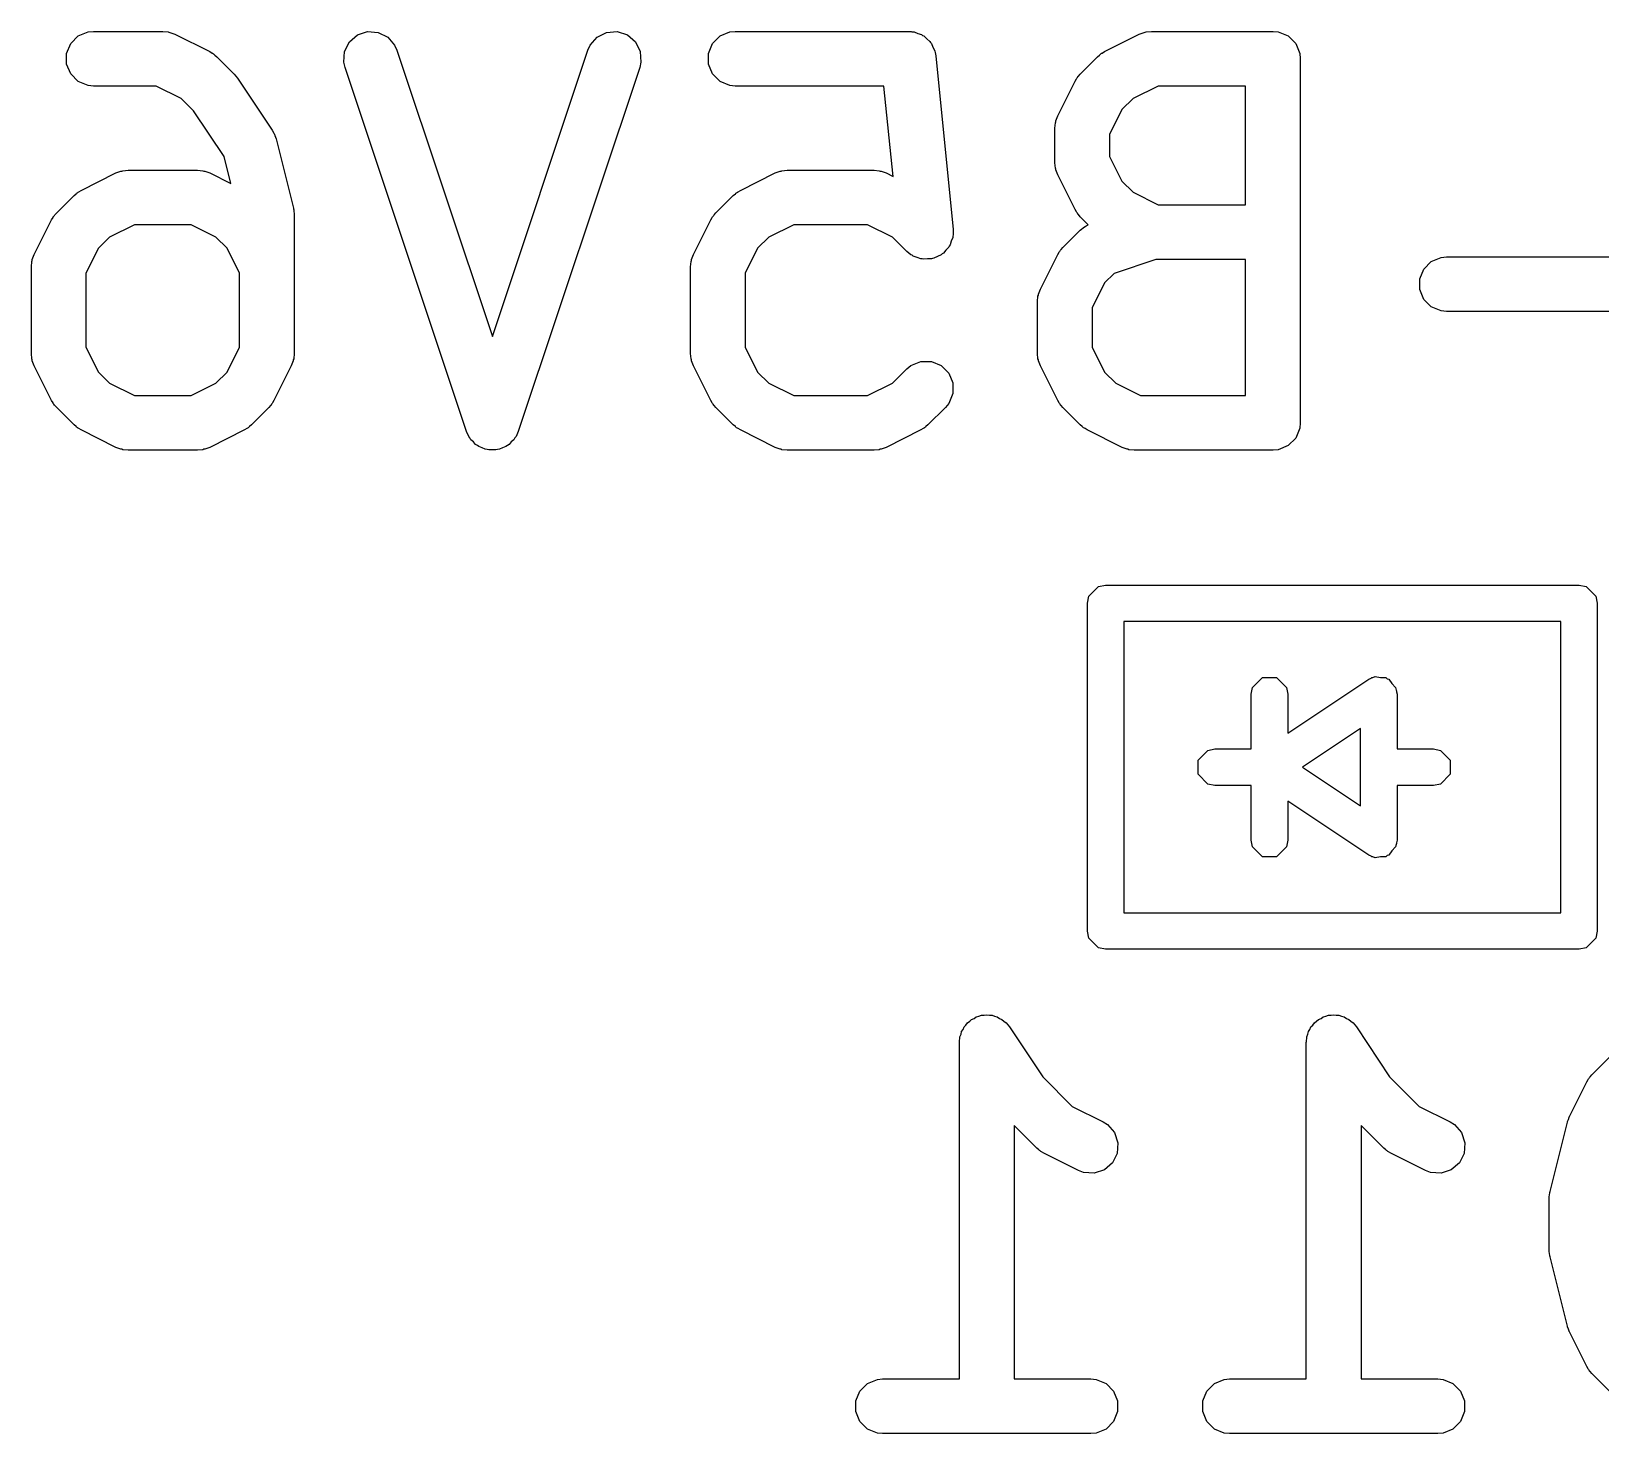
# Model space of a CAD drawing. Extents: x 3.93 to 7.47, y -4.9 to -2.95.
# Drawn here: x 7.025 to 7.1946, y -4.1576 to -4.006 of the extents above; entities that cross this region are included whole.
import ezdxf

# ---------------------------------------------------------------- set-up
doc = ezdxf.new("R2010")
doc.units = 0
doc.header["$MEASUREMENT"] = 0
doc.layers.add('BLACK', color=7, linetype='CONTINUOUS')

msp = doc.modelspace()

# ---------------------------------------------------------------- linework, layer by layer
at = {"layer": 'BLACK', "linetype": 'CONTINUOUS'}
for p, q in [((7.0288, -4.00836), (7.02924, -4.00729)), ((7.02924, -4.00729), (7.03005, -4.00648)), ((7.03005, -4.00648), (7.03112, -4.00604)), ((7.03112, -4.00604), (7.03169, -4.00598)), ((7.03169, -4.00598), (7.03919, -4.00598)), ((7.03919, -4.00598), (7.03977, -4.00604)), ((7.03977, -4.00604), (7.03986, -4.00608)), ((7.03986, -4.00608), (7.03997, -4.00609)), ((7.03997, -4.00609), (7.04051, -4.00629)), ((7.04051, -4.00629), (7.04426, -4.00817)), ((7.05884, -4.00815), (7.05936, -4.00712)), ((7.05936, -4.00712), (7.06023, -4.00637)), ((7.06023, -4.00637), (7.06132, -4.00601)), ((7.06132, -4.00601), (7.06247, -4.00609)), ((7.06247, -4.00609), (7.0635, -4.0066)), ((7.0635, -4.0066), (7.06425, -4.00747)), ((7.06425, -4.00747), (7.06449, -4.008)), ((7.08513, -4.008), (7.08537, -4.00747)), ((7.08537, -4.00747), (7.08612, -4.0066)), ((7.08612, -4.0066), (7.08715, -4.00609)), ((7.08715, -4.00609), (7.0883, -4.00601)), ((7.0883, -4.00601), (7.0894, -4.00637)), ((7.0894, -4.00637), (7.09027, -4.00712)), ((7.09027, -4.00712), (7.09078, -4.00815)), ((7.09816, -4.00836), (7.0986, -4.00729)), ((7.0986, -4.00729), (7.09942, -4.00648)), ((7.09942, -4.00648), (7.10048, -4.00604)), ((7.10048, -4.00604), (7.10106, -4.00598)), ((7.10106, -4.00598), (7.11981, -4.00598)), ((7.11981, -4.00598), (7.12002, -4.006)), ((7.12002, -4.006), (7.12009, -4.006)), ((7.12009, -4.006), (7.12016, -4.00602)), ((7.12016, -4.00602), (7.12038, -4.00604)), ((7.12038, -4.00604), (7.12078, -4.0062)), ((7.12078, -4.0062), (7.12119, -4.00633)), ((7.12119, -4.00633), (7.12131, -4.00642)), ((7.12131, -4.00642), (7.12145, -4.00648)), ((7.12145, -4.00648), (7.12175, -4.00678)), ((7.12175, -4.00678), (7.12209, -4.00706)), ((7.12209, -4.00706), (7.12216, -4.00719)), ((7.12216, -4.00719), (7.12226, -4.00729)), ((7.12226, -4.00729), (7.12243, -4.00769)), ((7.14098, -4.00817), (7.14473, -4.00629)), ((7.14473, -4.00629), (7.14527, -4.00609)), ((7.14527, -4.00609), (7.14538, -4.00608)), ((7.14538, -4.00608), (7.14548, -4.00604)), ((7.14548, -4.00604), (7.14605, -4.00598)), ((7.14605, -4.00598), (7.15918, -4.00598)), ((7.15918, -4.00598), (7.15975, -4.00604)), ((7.15975, -4.00604), (7.16082, -4.00648)), ((7.16082, -4.00648), (7.16163, -4.00729)), ((7.16163, -4.00729), (7.16207, -4.00836)), ((7.0288, -4.00951), (7.0288, -4.00836)), ((7.04426, -4.00817), (7.04451, -4.00832)), ((7.04451, -4.00832), (7.04458, -4.00835)), ((7.04458, -4.00835), (7.04466, -4.00842)), ((7.04466, -4.00842), (7.04475, -4.00848)), ((7.04475, -4.00848), (7.0448, -4.00854)), ((7.0448, -4.00854), (7.04503, -4.00872)), ((7.04503, -4.00872), (7.0469, -4.0106)), ((7.05876, -4.0093), (7.05884, -4.00815)), ((7.06449, -4.008), (7.07481, -4.03897)), ((7.07481, -4.03897), (7.08513, -4.008)), ((7.09078, -4.00815), (7.09086, -4.0093)), ((7.09816, -4.00951), (7.09816, -4.00836)), ((7.12243, -4.00769), (7.12263, -4.00807)), ((7.12263, -4.00807), (7.12267, -4.00829)), ((7.12267, -4.00829), (7.1227, -4.00836)), ((7.1227, -4.00836), (7.1227, -4.00843)), ((7.1227, -4.00843), (7.12274, -4.00864)), ((7.12274, -4.00864), (7.12462, -4.02739)), ((7.13834, -4.0106), (7.14021, -4.00872)), ((7.14021, -4.00872), (7.14044, -4.00854)), ((7.14044, -4.00854), (7.14049, -4.00848)), ((7.14049, -4.00848), (7.14058, -4.00842)), ((7.14058, -4.00842), (7.14066, -4.00835)), ((7.14066, -4.00835), (7.14073, -4.00832)), ((7.14073, -4.00832), (7.14098, -4.00817)), ((7.16207, -4.00836), (7.16213, -4.00893)), ((7.16213, -4.00893), (7.16213, -4.0483)), ((7.02924, -4.01058), (7.0288, -4.00951)), ((7.03005, -4.01139), (7.02924, -4.01058)), ((7.0469, -4.0106), (7.0469, -4.0106)), ((7.0469, -4.0106), (7.04691, -4.0106)), ((7.04691, -4.0106), (7.04709, -4.01083)), ((7.04709, -4.01083), (7.04727, -4.01104)), ((7.05889, -4.00987), (7.05876, -4.0093)), ((7.07201, -4.04924), (7.05889, -4.00987)), ((7.09074, -4.00987), (7.07761, -4.04924)), ((7.09086, -4.0093), (7.09074, -4.00987)), ((7.0986, -4.01058), (7.09816, -4.00951)), ((7.09942, -4.01139), (7.0986, -4.01058)), ((7.13804, -4.01096), (7.1381, -4.01087)), ((7.1381, -4.01087), (7.13815, -4.01082)), ((7.13815, -4.01082), (7.13834, -4.0106)), ((7.03112, -4.01183), (7.03005, -4.01139)), ((7.03169, -4.01189), (7.03112, -4.01183)), ((7.03849, -4.01189), (7.03169, -4.01189)), ((7.04119, -4.01324), (7.03849, -4.01189)), ((7.04727, -4.01104), (7.04727, -4.01104)), ((7.04727, -4.01104), (7.04727, -4.01105)), ((7.04727, -4.01105), (7.05102, -4.01667)), ((7.10048, -4.01183), (7.09942, -4.01139)), ((7.10106, -4.01189), (7.10048, -4.01183)), ((7.11713, -4.01189), (7.10106, -4.01189)), ((7.11811, -4.02166), (7.11713, -4.01189)), ((7.13591, -4.01511), (7.13779, -4.01136)), ((7.13779, -4.01136), (7.13794, -4.01112)), ((7.13794, -4.01112), (7.13797, -4.01104)), ((7.13797, -4.01104), (7.13804, -4.01096)), ((7.14675, -4.01189), (7.14405, -4.01324)), ((7.15622, -4.01189), (7.14675, -4.01189)), ((7.15622, -4.02473), (7.15622, -4.01189)), ((7.04252, -4.01457), (7.04119, -4.01324)), ((7.14405, -4.01324), (7.14285, -4.01443)), ((7.04582, -4.01952), (7.04252, -4.01457)), ((7.1356, -4.01643), (7.13566, -4.01586)), ((7.13566, -4.01586), (7.1357, -4.01576)), ((7.1357, -4.01576), (7.13571, -4.01565)), ((7.13571, -4.01565), (7.13591, -4.01511)), ((7.14285, -4.01443), (7.14151, -4.01713)), ((7.05102, -4.01667), (7.05119, -4.01699)), ((7.05119, -4.01699), (7.05123, -4.01705)), ((7.05123, -4.01705), (7.05126, -4.01712)), ((7.05126, -4.01712), (7.05129, -4.01718)), ((7.05129, -4.01718), (7.05131, -4.01725)), ((7.05131, -4.01725), (7.05143, -4.01759)), ((7.05143, -4.01759), (7.0533, -4.02509)), ((7.1356, -4.02018), (7.1356, -4.01643)), ((7.14151, -4.01713), (7.14151, -4.01949)), ((7.03412, -4.02129), (7.03466, -4.02109)), ((7.03466, -4.02109), (7.03477, -4.02108)), ((7.03477, -4.02108), (7.03487, -4.02104)), ((7.03487, -4.02104), (7.03544, -4.02098)), ((7.03544, -4.02098), (7.04294, -4.02098)), ((7.04294, -4.02098), (7.04352, -4.02104)), ((7.04352, -4.02104), (7.04361, -4.02108)), ((7.04361, -4.02108), (7.04372, -4.02109)), ((7.04372, -4.02109), (7.04426, -4.02129)), ((7.04655, -4.02244), (7.04582, -4.01952)), ((7.10536, -4.02129), (7.1059, -4.02109)), ((7.1059, -4.02109), (7.10601, -4.02108)), ((7.10601, -4.02108), (7.10611, -4.02104)), ((7.10611, -4.02104), (7.10668, -4.02098)), ((7.10668, -4.02098), (7.11606, -4.02098)), ((7.11606, -4.02098), (7.11663, -4.02104)), ((7.11663, -4.02104), (7.11673, -4.02108)), ((7.11673, -4.02108), (7.11684, -4.02109)), ((7.11684, -4.02109), (7.11738, -4.02129)), ((7.13566, -4.02076), (7.1356, -4.02018)), ((7.1357, -4.02086), (7.13566, -4.02076)), ((7.13571, -4.02096), (7.1357, -4.02086)), ((7.13591, -4.0215), (7.13571, -4.02096)), ((7.14151, -4.01949), (7.14285, -4.02218)), ((7.03037, -4.02317), (7.03412, -4.02129)), ((7.04426, -4.02129), (7.04655, -4.02244)), ((7.10161, -4.02317), (7.10536, -4.02129)), ((7.11738, -4.02129), (7.11811, -4.02166)), ((7.13779, -4.02525), (7.13591, -4.0215)), ((7.14285, -4.02218), (7.14405, -4.02338)), ((7.02773, -4.02559), (7.0296, -4.02372)), ((7.0296, -4.02372), (7.02983, -4.02353)), ((7.02983, -4.02353), (7.02988, -4.02348)), ((7.02988, -4.02348), (7.02997, -4.02342)), ((7.02997, -4.02342), (7.03005, -4.02335)), ((7.03005, -4.02335), (7.03012, -4.02332)), ((7.03012, -4.02332), (7.03037, -4.02317)), ((7.09897, -4.02559), (7.10084, -4.02372)), ((7.10084, -4.02372), (7.10107, -4.02353)), ((7.10107, -4.02353), (7.10112, -4.02348)), ((7.10112, -4.02348), (7.10121, -4.02342)), ((7.10121, -4.02342), (7.10129, -4.02335)), ((7.10129, -4.02335), (7.10136, -4.02332)), ((7.10136, -4.02332), (7.10161, -4.02317)), ((7.14405, -4.02338), (7.14675, -4.02473)), ((7.02718, -4.02636), (7.02733, -4.02611)), ((7.02733, -4.02611), (7.02736, -4.02604)), ((7.02736, -4.02604), (7.02743, -4.02596)), ((7.02743, -4.02596), (7.02748, -4.02587)), ((7.02748, -4.02587), (7.02754, -4.02582)), ((7.02754, -4.02582), (7.02773, -4.02559)), ((7.0533, -4.02509), (7.05332, -4.02519)), ((7.05332, -4.02519), (7.05334, -4.02523)), ((7.05334, -4.02523), (7.05336, -4.02545)), ((7.05336, -4.02545), (7.05339, -4.02566)), ((7.05339, -4.02566), (7.05338, -4.02571)), ((7.05338, -4.02571), (7.05339, -4.02581)), ((7.05339, -4.02581), (7.05339, -4.04081)), ((7.09842, -4.02636), (7.09857, -4.02611)), ((7.09857, -4.02611), (7.0986, -4.02604)), ((7.0986, -4.02604), (7.09867, -4.02596)), ((7.09867, -4.02596), (7.09873, -4.02587)), ((7.09873, -4.02587), (7.09878, -4.02582)), ((7.09878, -4.02582), (7.09897, -4.02559)), ((7.13794, -4.0255), (7.13779, -4.02525)), ((7.13797, -4.02557), (7.13794, -4.0255)), ((7.13804, -4.02565), (7.13797, -4.02557)), ((7.1381, -4.02574), (7.13804, -4.02565)), ((7.13815, -4.02579), (7.1381, -4.02574)), ((7.13834, -4.02602), (7.13815, -4.02579)), ((7.1392, -4.02689), (7.13834, -4.02602)), ((7.14675, -4.02473), (7.15622, -4.02473)), ((7.0253, -4.03011), (7.02718, -4.02636)), ((7.03614, -4.02689), (7.03344, -4.02823)), ((7.04224, -4.02689), (7.03614, -4.02689)), ((7.04494, -4.02823), (7.04224, -4.02689)), ((7.09654, -4.03011), (7.09842, -4.02636)), ((7.10738, -4.02689), (7.10468, -4.02823)), ((7.11536, -4.02689), (7.10738, -4.02689)), ((7.11806, -4.02823), (7.11536, -4.02689)), ((7.12462, -4.02739), (7.12462, -4.02797)), ((7.13647, -4.02934), (7.13834, -4.02747)), ((7.13834, -4.02747), (7.13879, -4.0271)), ((7.13879, -4.0271), (7.13889, -4.02706)), ((7.13889, -4.02706), (7.13897, -4.02699)), ((7.13897, -4.02699), (7.1392, -4.02689)), ((7.03224, -4.02943), (7.03089, -4.03213)), ((7.03344, -4.02823), (7.03224, -4.02943)), ((7.04614, -4.02943), (7.04494, -4.02823)), ((7.04749, -4.03213), (7.04614, -4.02943)), ((7.10348, -4.02943), (7.10214, -4.03213)), ((7.10468, -4.02823), (7.10348, -4.02943)), ((7.11959, -4.02977), (7.11806, -4.02823)), ((7.12414, -4.02932), (7.12383, -4.02963)), ((7.12419, -4.02919), (7.12414, -4.02932)), ((7.12429, -4.02907), (7.12419, -4.02919)), ((7.12441, -4.02866), (7.12429, -4.02907)), ((7.12458, -4.02826), (7.12441, -4.02866)), ((7.12462, -4.02797), (7.12458, -4.02811)), ((7.12458, -4.02811), (7.12458, -4.02826)), ((7.13622, -4.02962), (7.13628, -4.02957)), ((7.13628, -4.02957), (7.13647, -4.02934)), ((7.02499, -4.03143), (7.02505, -4.03086)), ((7.02505, -4.03086), (7.02509, -4.03076)), ((7.02509, -4.03065), (7.0253, -4.03011)), ((7.02509, -4.03076), (7.02509, -4.03065)), ((7.09623, -4.03143), (7.09629, -4.03086)), ((7.09629, -4.03086), (7.09633, -4.03076)), ((7.09633, -4.03076), (7.09634, -4.03065)), ((7.09634, -4.03065), (7.09654, -4.03011)), ((7.12004, -4.03014), (7.11959, -4.02977)), ((7.12018, -4.03019), (7.12004, -4.03014)), ((7.12029, -4.03029), (7.12018, -4.03019)), ((7.12071, -4.03041), (7.12029, -4.03029)), ((7.1211, -4.03058), (7.12071, -4.03041)), ((7.12125, -4.03058), (7.1211, -4.03058)), ((7.1214, -4.03062), (7.12125, -4.03058)), ((7.12182, -4.03058), (7.1214, -4.03062)), ((7.12226, -4.03058), (7.12182, -4.03058)), ((7.12239, -4.03052), (7.12226, -4.03058)), ((7.12254, -4.03051), (7.12239, -4.03052)), ((7.12292, -4.0303), (7.12254, -4.03051)), ((7.12332, -4.03014), (7.12292, -4.0303)), ((7.12343, -4.03003), (7.12332, -4.03014)), ((7.12356, -4.02996), (7.12343, -4.03003)), ((7.12383, -4.02963), (7.12356, -4.02996)), ((7.13404, -4.03386), (7.13591, -4.03011)), ((7.13591, -4.03011), (7.13607, -4.02986)), ((7.13607, -4.02986), (7.1361, -4.02979)), ((7.1361, -4.02979), (7.13616, -4.02971)), ((7.13616, -4.02971), (7.13622, -4.02962)), ((7.14653, -4.03064), (7.14202, -4.03214)), ((7.15622, -4.03064), (7.14653, -4.03064)), ((7.15622, -4.04535), (7.15622, -4.03064)), ((7.17547, -4.03167), (7.17628, -4.03085)), ((7.17628, -4.03085), (7.17735, -4.03041)), ((7.17735, -4.03041), (7.17792, -4.03035)), ((7.17792, -4.03035), (7.20792, -4.03035)), ((7.02499, -4.04081), (7.02499, -4.03143)), ((7.03089, -4.03213), (7.03089, -4.04011)), ((7.04749, -4.04011), (7.04749, -4.03213)), ((7.09623, -4.04081), (7.09623, -4.03143)), ((7.10214, -4.03213), (7.10214, -4.04011)), ((7.14202, -4.03214), (7.14098, -4.03318)), ((7.17503, -4.03273), (7.17547, -4.03167)), ((7.17503, -4.03388), (7.17503, -4.03273)), ((7.13373, -4.03518), (7.13378, -4.03461)), ((7.13378, -4.03461), (7.13382, -4.03451)), ((7.13382, -4.03451), (7.13383, -4.0344)), ((7.13383, -4.0344), (7.13404, -4.03386)), ((7.14098, -4.03318), (7.13963, -4.03588)), ((7.17547, -4.03495), (7.17503, -4.03388)), ((7.13373, -4.04081), (7.13373, -4.03518)), ((7.13963, -4.03588), (7.13963, -4.04011)), ((7.17628, -4.03576), (7.17547, -4.03495)), ((7.17735, -4.0362), (7.17628, -4.03576)), ((7.17792, -4.03626), (7.17735, -4.0362)), ((7.20792, -4.03626), (7.17792, -4.03626)), ((7.02505, -4.04138), (7.02499, -4.04081)), ((7.02509, -4.04148), (7.02505, -4.04138)), ((7.03089, -4.04011), (7.03224, -4.04281)), ((7.04614, -4.04281), (7.04749, -4.04011)), ((7.05334, -4.04138), (7.05329, -4.04148)), ((7.05339, -4.04081), (7.05334, -4.04138)), ((7.09629, -4.04138), (7.09623, -4.04081)), ((7.09633, -4.04148), (7.09629, -4.04138)), ((7.10214, -4.04011), (7.10348, -4.04281)), ((7.13378, -4.04138), (7.13373, -4.04081)), ((7.13382, -4.04148), (7.13378, -4.04138)), ((7.13963, -4.04011), (7.14098, -4.04281)), ((7.02509, -4.04159), (7.02509, -4.04148)), ((7.0253, -4.04213), (7.02509, -4.04159)), ((7.02718, -4.04588), (7.0253, -4.04213)), ((7.03224, -4.04281), (7.03344, -4.044)), ((7.04494, -4.044), (7.04614, -4.04281)), ((7.05308, -4.04213), (7.05121, -4.04588)), ((7.05329, -4.04159), (7.05308, -4.04213)), ((7.05329, -4.04148), (7.05329, -4.04159)), ((7.09634, -4.04159), (7.09633, -4.04148)), ((7.09654, -4.04213), (7.09634, -4.04159)), ((7.09842, -4.04588), (7.09654, -4.04213)), ((7.10348, -4.04281), (7.10468, -4.044)), ((7.11806, -4.044), (7.11959, -4.04247)), ((7.11959, -4.04247), (7.12004, -4.0421)), ((7.12004, -4.0421), (7.1211, -4.04166)), ((7.1211, -4.04166), (7.12226, -4.04166)), ((7.12226, -4.04166), (7.12332, -4.0421)), ((7.12332, -4.0421), (7.12414, -4.04291)), ((7.12414, -4.04291), (7.12458, -4.04398)), ((7.13383, -4.04159), (7.13382, -4.04148)), ((7.13404, -4.04213), (7.13383, -4.04159)), ((7.13591, -4.04588), (7.13404, -4.04213)), ((7.14098, -4.04281), (7.14218, -4.044)), ((7.03344, -4.044), (7.03614, -4.04535)), ((7.04224, -4.04535), (7.04494, -4.044)), ((7.10468, -4.044), (7.10738, -4.04535)), ((7.11536, -4.04535), (7.11806, -4.044)), ((7.12458, -4.04398), (7.12458, -4.04513)), ((7.14218, -4.044), (7.14487, -4.04535)), ((7.02733, -4.04612), (7.02718, -4.04588)), ((7.02736, -4.0462), (7.02733, -4.04612)), ((7.02743, -4.04628), (7.02736, -4.0462)), ((7.02748, -4.04637), (7.02743, -4.04628)), ((7.02754, -4.04642), (7.02748, -4.04637)), ((7.02773, -4.04664), (7.02754, -4.04642)), ((7.03614, -4.04535), (7.04224, -4.04535)), ((7.05084, -4.04642), (7.05065, -4.04664)), ((7.0509, -4.04637), (7.05084, -4.04642)), ((7.05095, -4.04628), (7.0509, -4.04637)), ((7.05102, -4.0462), (7.05095, -4.04628)), ((7.05105, -4.04612), (7.05102, -4.0462)), ((7.05121, -4.04588), (7.05105, -4.04612)), ((7.09857, -4.04612), (7.09842, -4.04588)), ((7.0986, -4.0462), (7.09857, -4.04612)), ((7.09867, -4.04628), (7.0986, -4.0462)), ((7.09873, -4.04637), (7.09867, -4.04628)), ((7.09878, -4.04642), (7.09873, -4.04637)), ((7.09897, -4.04664), (7.09878, -4.04642)), ((7.10738, -4.04535), (7.11536, -4.04535)), ((7.12414, -4.0462), (7.12377, -4.04664)), ((7.12458, -4.04513), (7.12414, -4.0462)), ((7.13607, -4.04612), (7.13591, -4.04588)), ((7.1361, -4.0462), (7.13607, -4.04612)), ((7.13616, -4.04628), (7.1361, -4.0462)), ((7.13622, -4.04637), (7.13616, -4.04628)), ((7.13628, -4.04642), (7.13622, -4.04637)), ((7.13647, -4.04664), (7.13628, -4.04642)), ((7.14487, -4.04535), (7.15622, -4.04535)), ((7.0296, -4.04852), (7.02773, -4.04664)), ((7.05065, -4.04664), (7.04878, -4.04852)), ((7.10084, -4.04852), (7.09897, -4.04664)), ((7.12377, -4.04664), (7.12189, -4.04852)), ((7.13834, -4.04852), (7.13647, -4.04664)), ((7.02983, -4.0487), (7.0296, -4.04852)), ((7.02988, -4.04876), (7.02983, -4.0487)), ((7.02997, -4.04882), (7.02988, -4.04876)), ((7.03005, -4.04889), (7.02997, -4.04882)), ((7.03012, -4.04892), (7.03005, -4.04889)), ((7.03037, -4.04907), (7.03012, -4.04892)), ((7.03412, -4.05095), (7.03037, -4.04907)), ((7.04801, -4.04907), (7.04426, -4.05095)), ((7.04826, -4.04892), (7.04801, -4.04907)), ((7.04833, -4.04889), (7.04826, -4.04892)), ((7.04841, -4.04882), (7.04833, -4.04889)), ((7.0485, -4.04876), (7.04841, -4.04882)), ((7.04855, -4.0487), (7.0485, -4.04876)), ((7.04878, -4.04852), (7.04855, -4.0487)), ((7.07225, -4.04977), (7.07201, -4.04924)), ((7.07238, -4.04993), (7.07225, -4.04977)), ((7.07248, -4.05012), (7.07238, -4.04993)), ((7.07724, -4.04993), (7.07714, -4.05012)), ((7.07738, -4.04977), (7.07724, -4.04993)), ((7.07761, -4.04924), (7.07738, -4.04977)), ((7.10107, -4.0487), (7.10084, -4.04852)), ((7.10112, -4.04876), (7.10107, -4.0487)), ((7.10121, -4.04882), (7.10112, -4.04876)), ((7.10129, -4.04889), (7.10121, -4.04882)), ((7.10136, -4.04892), (7.10129, -4.04889)), ((7.10161, -4.04907), (7.10136, -4.04892)), ((7.10536, -4.05095), (7.10161, -4.04907)), ((7.12113, -4.04907), (7.11738, -4.05095)), ((7.12137, -4.04892), (7.12113, -4.04907)), ((7.12145, -4.04889), (7.12137, -4.04892)), ((7.12153, -4.04882), (7.12145, -4.04889)), ((7.12162, -4.04876), (7.12153, -4.04882)), ((7.12167, -4.0487), (7.12162, -4.04876)), ((7.12189, -4.04852), (7.12167, -4.0487)), ((7.13857, -4.0487), (7.13834, -4.04852)), ((7.13862, -4.04876), (7.13857, -4.0487)), ((7.13871, -4.04882), (7.13862, -4.04876)), ((7.13879, -4.04889), (7.13871, -4.04882)), ((7.13886, -4.04892), (7.13879, -4.04889)), ((7.13911, -4.04907), (7.13886, -4.04892)), ((7.14286, -4.05095), (7.13911, -4.04907)), ((7.16163, -4.04995), (7.16082, -4.05076)), ((7.16207, -4.04888), (7.16163, -4.04995)), ((7.16213, -4.0483), (7.16207, -4.04888)), ((7.16207, -4.04888), (7.16207, -4.04888)), ((7.03466, -4.05115), (7.03412, -4.05095)), ((7.03477, -4.05116), (7.03466, -4.05115)), ((7.03487, -4.0512), (7.03477, -4.05116)), ((7.03544, -4.05126), (7.03487, -4.0512)), ((7.04294, -4.05126), (7.03544, -4.05126)), ((7.04352, -4.0512), (7.04294, -4.05126)), ((7.04361, -4.05116), (7.04352, -4.0512)), ((7.04372, -4.05115), (7.04361, -4.05116)), ((7.04426, -4.05095), (7.04372, -4.05115)), ((7.07276, -4.05036), (7.07248, -4.05012)), ((7.073, -4.05064), (7.07276, -4.05036)), ((7.07319, -4.05073), (7.073, -4.05064)), ((7.07335, -4.05087), (7.07319, -4.05073)), ((7.0737, -4.05099), (7.07335, -4.05087)), ((7.07403, -4.05115), (7.0737, -4.05099)), ((7.07424, -4.05117), (7.07403, -4.05115)), ((7.07444, -4.05123), (7.07424, -4.05117)), ((7.07481, -4.05121), (7.07444, -4.05123)), ((7.07518, -4.05123), (7.07481, -4.05121)), ((7.07538, -4.05117), (7.07518, -4.05123)), ((7.07559, -4.05115), (7.07538, -4.05117)), ((7.07592, -4.05099), (7.07559, -4.05115)), ((7.07627, -4.05087), (7.07592, -4.05099)), ((7.07643, -4.05073), (7.07627, -4.05087)), ((7.07662, -4.05064), (7.07643, -4.05073)), ((7.07686, -4.05036), (7.07662, -4.05064)), ((7.07714, -4.05012), (7.07686, -4.05036)), ((7.1059, -4.05115), (7.10536, -4.05095)), ((7.10601, -4.05116), (7.1059, -4.05115)), ((7.10611, -4.0512), (7.10601, -4.05116)), ((7.10668, -4.05126), (7.10611, -4.0512)), ((7.11606, -4.05126), (7.10668, -4.05126)), ((7.11663, -4.0512), (7.11606, -4.05126)), ((7.11673, -4.05116), (7.11663, -4.0512)), ((7.11684, -4.05115), (7.11673, -4.05116)), ((7.11738, -4.05095), (7.11684, -4.05115)), ((7.1434, -4.05115), (7.14286, -4.05095)), ((7.1435, -4.05116), (7.1434, -4.05115)), ((7.1436, -4.0512), (7.1435, -4.05116)), ((7.14418, -4.05126), (7.1436, -4.0512)), ((7.15918, -4.05126), (7.14418, -4.05126)), ((7.15975, -4.0512), (7.15918, -4.05126)), ((7.16082, -4.05076), (7.15975, -4.0512)), ((7.13927, -4.06705), (7.14033, -4.06598)), ((7.14033, -4.06598), (7.14108, -4.06583)), ((7.14108, -4.06583), (7.19227, -4.06583)), ((7.19227, -4.06583), (7.19302, -4.06598)), ((7.19302, -4.06598), (7.19408, -4.06705)), ((7.13912, -4.0678), (7.13927, -4.06705)), ((7.13912, -4.10323), (7.13912, -4.0678)), ((7.19408, -4.06705), (7.19423, -4.0678)), ((7.19423, -4.0678), (7.19423, -4.10323)), ((7.14305, -4.06977), (7.14305, -4.10126)), ((7.1903, -4.06977), (7.14305, -4.06977)), ((7.1903, -4.10126), (7.1903, -4.06977)), ((7.15683, -4.07764), (7.15698, -4.07689)), ((7.15698, -4.07689), (7.15805, -4.07582)), ((7.15805, -4.07582), (7.15955, -4.07582)), ((7.15955, -4.07582), (7.16062, -4.07689)), ((7.16062, -4.07689), (7.16077, -4.07764)), ((7.16077, -4.08184), (7.16952, -4.076)), ((7.16952, -4.076), (7.16979, -4.07589)), ((7.16979, -4.07589), (7.16986, -4.07582)), ((7.16986, -4.07582), (7.16996, -4.07582)), ((7.16996, -4.07582), (7.17023, -4.07571)), ((7.17023, -4.07571), (7.17079, -4.07582)), ((7.17079, -4.07582), (7.17137, -4.07582)), ((7.17137, -4.07582), (7.17151, -4.07597)), ((7.17151, -4.07597), (7.17171, -4.07601)), ((7.17171, -4.07601), (7.17203, -4.07648)), ((7.17203, -4.07648), (7.17243, -4.07689)), ((7.17243, -4.07689), (7.17249, -4.07718)), ((7.15683, -4.08355), (7.15683, -4.07764)), ((7.16077, -4.07764), (7.16077, -4.08184)), ((7.17249, -4.07718), (7.17254, -4.07726)), ((7.17254, -4.07726), (7.17252, -4.07736)), ((7.17252, -4.07736), (7.17258, -4.07764)), ((7.17258, -4.07764), (7.17258, -4.08355)), ((7.16864, -4.08132), (7.16235, -4.08552)), ((7.16864, -4.08971), (7.16864, -4.08132)), ((7.15108, -4.08476), (7.15214, -4.0837)), ((7.15214, -4.0837), (7.1529, -4.08355)), ((7.1529, -4.08355), (7.15683, -4.08355)), ((7.17258, -4.08355), (7.17652, -4.08355)), ((7.17652, -4.08355), (7.17727, -4.0837)), ((7.17727, -4.0837), (7.17834, -4.08476)), ((7.15108, -4.08627), (7.15108, -4.08476)), ((7.16235, -4.08552), (7.16864, -4.08971)), ((7.17834, -4.08476), (7.17834, -4.08627)), ((7.15214, -4.08734), (7.15108, -4.08627)), ((7.17834, -4.08627), (7.17727, -4.08734)), ((7.1529, -4.08749), (7.15214, -4.08734)), ((7.15683, -4.08749), (7.1529, -4.08749)), ((7.15683, -4.09339), (7.15683, -4.08749)), ((7.17652, -4.08749), (7.17258, -4.08749)), ((7.17258, -4.08749), (7.17258, -4.09339)), ((7.17727, -4.08734), (7.17652, -4.08749)), ((7.16952, -4.09503), (7.16077, -4.0892)), ((7.16077, -4.0892), (7.16077, -4.09339)), ((7.15698, -4.09414), (7.15683, -4.09339)), ((7.16077, -4.09339), (7.16062, -4.09414)), ((7.17249, -4.09386), (7.17243, -4.09414)), ((7.17254, -4.09377), (7.17249, -4.09386)), ((7.17258, -4.09339), (7.17252, -4.09368)), ((7.17252, -4.09368), (7.17254, -4.09377)), ((7.15805, -4.09521), (7.15698, -4.09414)), ((7.15955, -4.09521), (7.15805, -4.09521)), ((7.16062, -4.09414), (7.15955, -4.09521)), ((7.16979, -4.09514), (7.16952, -4.09503)), ((7.16986, -4.09521), (7.16979, -4.09514)), ((7.16996, -4.09521), (7.16986, -4.09521)), ((7.17023, -4.09532), (7.16996, -4.09521)), ((7.17079, -4.09521), (7.17023, -4.09532)), ((7.17137, -4.09521), (7.17079, -4.09521)), ((7.17151, -4.09507), (7.17137, -4.09521)), ((7.17171, -4.09503), (7.17151, -4.09507)), ((7.17203, -4.09455), (7.17171, -4.09503)), ((7.17243, -4.09414), (7.17203, -4.09455)), ((7.14305, -4.10126), (7.1903, -4.10126)), ((7.13927, -4.10399), (7.13912, -4.10323)), ((7.14033, -4.10505), (7.13927, -4.10399)), ((7.19408, -4.10399), (7.19302, -4.10505)), ((7.19423, -4.10323), (7.19408, -4.10399)), ((7.14108, -4.1052), (7.14033, -4.10505)), ((7.19227, -4.1052), (7.14108, -4.1052)), ((7.19302, -4.10505), (7.19227, -4.1052)), ((7.1266, -4.11278), (7.12687, -4.11267)), ((7.12687, -4.11267), (7.12711, -4.1125)), ((7.12711, -4.1125), (7.1274, -4.11245)), ((7.1274, -4.11245), (7.12767, -4.11234)), ((7.12767, -4.11234), (7.12796, -4.11234)), ((7.12796, -4.11234), (7.12825, -4.11228)), ((7.12825, -4.11228), (7.12853, -4.11234)), ((7.12853, -4.11234), (7.12882, -4.11234)), ((7.12882, -4.11234), (7.12909, -4.11245)), ((7.12909, -4.11245), (7.12937, -4.11251)), ((7.12937, -4.11251), (7.12962, -4.11267)), ((7.12962, -4.11267), (7.12988, -4.11278)), ((7.1641, -4.11278), (7.16437, -4.11267)), ((7.16437, -4.11267), (7.16461, -4.1125)), ((7.16461, -4.1125), (7.16489, -4.11245)), ((7.16489, -4.11245), (7.16516, -4.11234)), ((7.16516, -4.11234), (7.16545, -4.11234)), ((7.16545, -4.11234), (7.16574, -4.11228)), ((7.16574, -4.11228), (7.16602, -4.11234)), ((7.16602, -4.11234), (7.16631, -4.11234)), ((7.16631, -4.11234), (7.16658, -4.11245)), ((7.16658, -4.11245), (7.16687, -4.11251)), ((7.16687, -4.11251), (7.16711, -4.11267)), ((7.16711, -4.11267), (7.16738, -4.11278)), ((7.12535, -4.11466), (7.12546, -4.11439)), ((7.12546, -4.11439), (7.12552, -4.1141)), ((7.12552, -4.1141), (7.12568, -4.11386)), ((7.12568, -4.11386), (7.12579, -4.11359)), ((7.12579, -4.11359), (7.12599, -4.11339)), ((7.12599, -4.11339), (7.12616, -4.11314)), ((7.12616, -4.11314), (7.1264, -4.11298)), ((7.1264, -4.11298), (7.1266, -4.11278)), ((7.12988, -4.11278), (7.13009, -4.11299)), ((7.13009, -4.11299), (7.13033, -4.11315)), ((7.13033, -4.11315), (7.1307, -4.11359)), ((7.1307, -4.11359), (7.1307, -4.11359)), ((7.1307, -4.11359), (7.1307, -4.11359)), ((7.1307, -4.11359), (7.1307, -4.1136)), ((7.1307, -4.1136), (7.13429, -4.11898)), ((7.16284, -4.11466), (7.16295, -4.11439)), ((7.16295, -4.11439), (7.16301, -4.1141)), ((7.16301, -4.1141), (7.16317, -4.11386)), ((7.16317, -4.11386), (7.16328, -4.11359)), ((7.16328, -4.11359), (7.16349, -4.11339)), ((7.16349, -4.11339), (7.16365, -4.11314)), ((7.16365, -4.11314), (7.16389, -4.11298)), ((7.16389, -4.11298), (7.1641, -4.11278)), ((7.16738, -4.11278), (7.16758, -4.11299)), ((7.16758, -4.11299), (7.16783, -4.11315)), ((7.16783, -4.11315), (7.16819, -4.11359)), ((7.16819, -4.11359), (7.16819, -4.11359)), ((7.16819, -4.11359), (7.16819, -4.11359)), ((7.16819, -4.11359), (7.16819, -4.1136)), ((7.16819, -4.1136), (7.17178, -4.11898)), ((7.12529, -4.11523), (7.12535, -4.11466)), ((7.12529, -4.15165), (7.12529, -4.11523)), ((7.12529, -4.11523), (7.12529, -4.11523)), ((7.12529, -4.11523), (7.12529, -4.11523)), ((7.12529, -4.11523), (7.12529, -4.11523)), ((7.16278, -4.15165), (7.16278, -4.11523)), ((7.16278, -4.11523), (7.16278, -4.11523)), ((7.16278, -4.11523), (7.16278, -4.11523)), ((7.16278, -4.11523), (7.16279, -4.11523)), ((7.16279, -4.11523), (7.16284, -4.11466)), ((7.19365, -4.11877), (7.1974, -4.11502)), ((7.13429, -4.11898), (7.13749, -4.12218)), ((7.17178, -4.11898), (7.17499, -4.12218)), ((7.19309, -4.11954), (7.19325, -4.11929)), ((7.19325, -4.11929), (7.19328, -4.11922)), ((7.19328, -4.11922), (7.19335, -4.11914)), ((7.19335, -4.11914), (7.1934, -4.11905)), ((7.1934, -4.11905), (7.19346, -4.119)), ((7.19346, -4.119), (7.19365, -4.11877)), ((7.19122, -4.12329), (7.19309, -4.11954)), ((7.13749, -4.12218), (7.14081, -4.12384)), ((7.17499, -4.12218), (7.17831, -4.12384)), ((7.13365, -4.1267), (7.13119, -4.12424)), ((7.13119, -4.12424), (7.13119, -4.15165)), ((7.14081, -4.12384), (7.1413, -4.12415)), ((7.1413, -4.12415), (7.14206, -4.12502)), ((7.17115, -4.1267), (7.16869, -4.12424)), ((7.16869, -4.12424), (7.16869, -4.15165)), ((7.17831, -4.12384), (7.1788, -4.12415)), ((7.1788, -4.12415), (7.17955, -4.12502)), ((7.18912, -4.13139), (7.19099, -4.12389)), ((7.19099, -4.12389), (7.19101, -4.12385)), ((7.19101, -4.12383), (7.1911, -4.12359)), ((7.19101, -4.12385), (7.19101, -4.12383)), ((7.1911, -4.12359), (7.19119, -4.12335)), ((7.19119, -4.12335), (7.1912, -4.12333)), ((7.1912, -4.12333), (7.19122, -4.12329)), ((7.14206, -4.12502), (7.14242, -4.12611)), ((7.14242, -4.12611), (7.14234, -4.12726)), ((7.17955, -4.12502), (7.17992, -4.12611)), ((7.17992, -4.12611), (7.17983, -4.12726)), ((7.13388, -4.12688), (7.13365, -4.1267)), ((7.13393, -4.12694), (7.13388, -4.12688)), ((7.13402, -4.127), (7.13393, -4.12694)), ((7.1341, -4.12706), (7.13402, -4.127)), ((7.13417, -4.12709), (7.1341, -4.12706)), ((7.13442, -4.12725), (7.13417, -4.12709)), ((7.13817, -4.12912), (7.13442, -4.12725)), ((7.14234, -4.12726), (7.14182, -4.12829)), ((7.17137, -4.12688), (7.17115, -4.1267)), ((7.17143, -4.12694), (7.17137, -4.12688)), ((7.17151, -4.127), (7.17143, -4.12694)), ((7.1716, -4.12706), (7.17151, -4.127)), ((7.17167, -4.12709), (7.1716, -4.12706)), ((7.17192, -4.12725), (7.17167, -4.12709)), ((7.17567, -4.12912), (7.17192, -4.12725)), ((7.17983, -4.12726), (7.17932, -4.12829)), ((7.13871, -4.12933), (7.13817, -4.12912)), ((7.13986, -4.12941), (7.13871, -4.12933)), ((7.14095, -4.12905), (7.13986, -4.12941)), ((7.14182, -4.12829), (7.14095, -4.12905)), ((7.17621, -4.12933), (7.17567, -4.12912)), ((7.17736, -4.12941), (7.17621, -4.12933)), ((7.17845, -4.12905), (7.17736, -4.12941)), ((7.17932, -4.12829), (7.17845, -4.12905)), ((7.18903, -4.13196), (7.18907, -4.13175)), ((7.18904, -4.13201), (7.18903, -4.13196)), ((7.18903, -4.13211), (7.18904, -4.13201)), ((7.18903, -4.13773), (7.18903, -4.13211)), ((7.18907, -4.13175), (7.18909, -4.13153)), ((7.18909, -4.13153), (7.1891, -4.13149)), ((7.1891, -4.13149), (7.18912, -4.13139)), ((7.18904, -4.13783), (7.18903, -4.13773)), ((7.18903, -4.13787), (7.18904, -4.13783)), ((7.18907, -4.13809), (7.18903, -4.13787)), ((7.18909, -4.13831), (7.18907, -4.13809)), ((7.1891, -4.13835), (7.18909, -4.13831)), ((7.18912, -4.13845), (7.1891, -4.13835)), ((7.19099, -4.14595), (7.18912, -4.13845)), ((7.19101, -4.14599), (7.19099, -4.14595)), ((7.19101, -4.14601), (7.19101, -4.14599)), ((7.1911, -4.14625), (7.19101, -4.14601)), ((7.19119, -4.14649), (7.1911, -4.14625)), ((7.1912, -4.14651), (7.19119, -4.14649)), ((7.19122, -4.14655), (7.1912, -4.14651)), ((7.19309, -4.1503), (7.19122, -4.14655)), ((7.11535, -4.15215), (7.11642, -4.15171)), ((7.11642, -4.15171), (7.11699, -4.15165)), ((7.11699, -4.15165), (7.12529, -4.15165)), ((7.13119, -4.15165), (7.13949, -4.15165)), ((7.13949, -4.15165), (7.14007, -4.15171)), ((7.14007, -4.15171), (7.14113, -4.15215)), ((7.15285, -4.15215), (7.15391, -4.15171)), ((7.15391, -4.15171), (7.15449, -4.15165)), ((7.15449, -4.15165), (7.16278, -4.15165)), ((7.16869, -4.15165), (7.17699, -4.15165)), ((7.17699, -4.15165), (7.17756, -4.15171)), ((7.17756, -4.15171), (7.17863, -4.15215)), ((7.19325, -4.15055), (7.19309, -4.1503)), ((7.19328, -4.15062), (7.19325, -4.15055)), ((7.19335, -4.1507), (7.19328, -4.15062)), ((7.1934, -4.15079), (7.19335, -4.1507)), ((7.19346, -4.15084), (7.1934, -4.15079)), ((7.19365, -4.15107), (7.19346, -4.15084)), ((7.1974, -4.15482), (7.19365, -4.15107)), ((7.1141, -4.15403), (7.11454, -4.15296)), ((7.11454, -4.15296), (7.11535, -4.15215)), ((7.14113, -4.15215), (7.14195, -4.15296)), ((7.14195, -4.15296), (7.14239, -4.15403)), ((7.15159, -4.15403), (7.15203, -4.15296)), ((7.15203, -4.15296), (7.15285, -4.15215)), ((7.17863, -4.15215), (7.17944, -4.15296)), ((7.17944, -4.15296), (7.17988, -4.15403)), ((7.1141, -4.15518), (7.1141, -4.15403)), ((7.14239, -4.15403), (7.14239, -4.15518)), ((7.15159, -4.15518), (7.15159, -4.15403)), ((7.17988, -4.15403), (7.17988, -4.15518)), ((7.11454, -4.15624), (7.1141, -4.15518)), ((7.11535, -4.15706), (7.11454, -4.15624)), ((7.14195, -4.15624), (7.14113, -4.15706)), ((7.14239, -4.15518), (7.14195, -4.15624)), ((7.15203, -4.15624), (7.15159, -4.15518)), ((7.15285, -4.15706), (7.15203, -4.15624)), ((7.17944, -4.15624), (7.17863, -4.15706)), ((7.17988, -4.15518), (7.17944, -4.15624)), ((7.11642, -4.1575), (7.11535, -4.15706)), ((7.11699, -4.15756), (7.11642, -4.1575)), ((7.13949, -4.15756), (7.11699, -4.15756)), ((7.14007, -4.1575), (7.13949, -4.15756)), ((7.14113, -4.15706), (7.14007, -4.1575)), ((7.15391, -4.1575), (7.15285, -4.15706)), ((7.15449, -4.15756), (7.15391, -4.1575)), ((7.17699, -4.15756), (7.15449, -4.15756)), ((7.17756, -4.1575), (7.17699, -4.15756)), ((7.17863, -4.15706), (7.17756, -4.1575))]:
    msp.add_line(p, q, dxfattribs=at)

doc.saveas('drawing.dxf')
